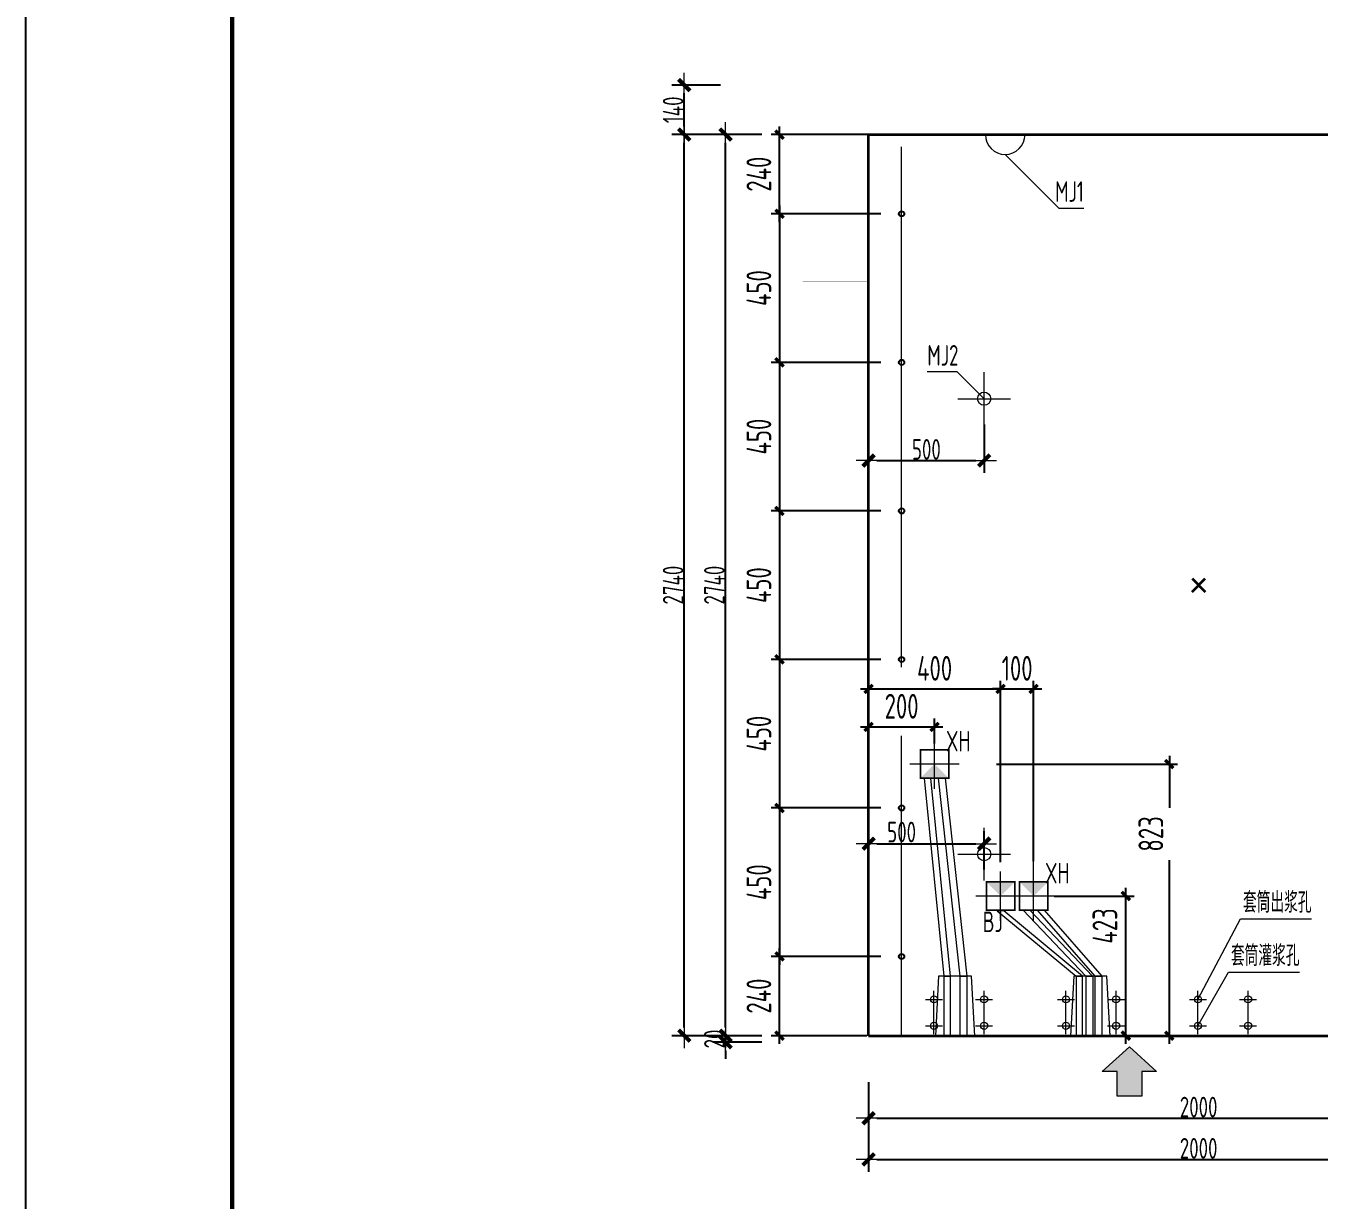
# Model space of a CAD drawing. Extents: x -85320 to 1679916, y -1321939 to 627.
# Drawn here: x 1142340 to 1158014, y -1170247 to -1156017 of the extents above; entities that cross this region are included whole.
import ezdxf
from ezdxf.enums import TextEntityAlignment as Align

# ---------------------------------------------------------------- set-up
doc = ezdxf.new("R2010")
doc.units = 0
doc.header["$LTSCALE"] = 1000
doc.linetypes.add('DOTE', pattern=[2.42, 2, -0.2, 0.02, -0.2])
for name, color, linetype in [('BORDER', 7, 'Continuous'), ('DIAN BOX', 7, 'Continuous'), ('S_WALL', 9, 'Continuous'), ('打印线框', 7, 'Continuous'), ('拉模', 7, 'Continuous')]:
    doc.layers.add(name, color=color, linetype=linetype)
for name, color, linetype, lineweight in [('WCOL', 7, 'Continuous', 0), ('参数表文字', 7, 'Continuous', 18), ('手孔', 6, 'Continuous', 0), ('直线', 7, 'Continuous', 18), ('预制墙埋件', 8, 'Continuous', 18), ('预制墙墙身水平筋', 130, 'Continuous', 18), ('预制墙墙身纵向受力筋', 1, 'Continuous', 18), ('预制墙详图标注', 3, 'Continuous', 18), ('预制墙详图轮廓', 3, 'Continuous', 35)]:
    doc.layers.add(name, color=color, linetype=linetype, lineweight=lineweight)
doc.styles.add('TSSD_Dimension', font='tssdeng.shx', dxfattribs={"width": 0.7, "bigfont": 'hztxt.shx'})
doc.styles.add('TSSD_Rein', font='Tssdeng.shx', dxfattribs={"width": 0.7, "bigfont": 'hztxt.shx'})
doc.styles.add('样式 1', font='yjkeng.shx', dxfattribs={"width": 0.7, "bigfont": 'yjkchn.shx'})
doc.dimstyles.new('标注', dxfattribs={"dimtxt": 300, "dimasz": 100, "dimexe": 100, "dimexo": 250, "dimgap": 100, "dimtad": 1, "dimdec": 0, "dimlfac": 0.25, "dimzin": 0, "dimdsep": 46, "dimtxsty": 'TSSD_Dimension', "dimblk": 'ARCHTICK', "dimcen": 0, "dimdle": 100, "dimclrt": 7, "dimadec": 0, "dimazin": 0, "dimtfac": 1, "dimtdec": 0, "dimtix": 1, "dimtmove": 2, "dimatfit": 3, "dimfxl": 1, "dimtolj": 1, "dimtzin": 0, "dimarcsym": 0})
doc.dimstyles.new('盈建科结构', dxfattribs={"dimscale": 100, "dimtxt": 2.5, "dimasz": 1, "dimexe": 1.5, "dimexo": 0.625, "dimgap": 0.1, "dimtad": 1, "dimdec": 0, "dimrnd": 1, "dimzin": 0, "dimdsep": 46, "dimtxsty": '样式 1', "dimblk": '_yjkbk', "dimblk1": 'ARCHTICK', "dimblk2": 'ARCHTICK', "dimcen": 0.09, "dimadec": 0, "dimazin": 0, "dimtfac": 1, "dimtdec": 4, "dimtix": 1, "dimtmove": 2, "dimatfit": 3, "dimfxl": 1, "dimtolj": 1, "dimtzin": 0, "dimarcsym": 0})

# ---------------------------------------------------------------- blocks, each defined once
blk = doc.blocks.new('_yjkbk')
blk.add_line((-1, 0), (1.5, 0))
blk.add_lwpolyline([(-0.7, -0.7, 0.5, 0.5, 0), (0.7, 0.7, 0.5, 0.5, 0)], format="xyseb")
blk = doc.blocks.new('*D4512')
at = {"layer": 'Defpoints', "color": 0, "transparency": 16777216}
for p in [(1152554, -1168754), (1160554, -1168754), (1160554, -1169254)]:
    blk.add_point(p, dxfattribs=at)
at = {"layer": '预制墙详图标注', "color": 0, "lineweight": -2, "transparency": 16777216}
for p, q in [((1152554, -1168817), (1152554, -1169404)), ((1160554, -1168817), (1160554, -1169404)), ((1152654, -1169254), (1160454, -1169254))]:
    blk.add_line(p, q, dxfattribs=at)
at = {"layer": '预制墙详图标注', "color": 0, "lineweight": -2, "transparency": 16777216, "xscale": 100, "yscale": 100, "zscale": 100, "rotation": 180}
blk.add_blockref('_yjkbk', (1152554, -1169254), dxfattribs=at)
at = {"layer": '预制墙详图标注', "color": 0, "lineweight": -2, "transparency": 16777216, "xscale": 100, "yscale": 100, "zscale": 100}
blk.add_blockref('_yjkbk', (1160554, -1169254), dxfattribs=at)
at = {"layer": '预制墙详图标注', "color": 0, "transparency": 16777216, "insert": (1156554, -1169244), "char_height": 250, "attachment_point": 8, "style": '样式 1'}
blk.add_mtext('\\A1;2000', dxfattribs=at)
blk = doc.blocks.new('_ArchTick')
at = {"color": 0, "linetype": 'ByBlock', "const_width": 0.4}
blk.add_lwpolyline([(-0.5, -0.5), (0.5, 0.5)], dxfattribs=at)
blk = doc.blocks.new('*D4513')
at = {"layer": 'Defpoints', "color": 0, "transparency": 16777216}
for p in [(1152554, -1169254), (1160554, -1169254), (1160554, -1169754)]:
    blk.add_point(p, dxfattribs=at)
at = {"layer": '预制墙详图标注', "color": 0, "lineweight": -2, "transparency": 16777216}
for p, q in [((1152554, -1169317), (1152554, -1169904)), ((1160554, -1169317), (1160554, -1169904)), ((1152654, -1169754), (1160454, -1169754))]:
    blk.add_line(p, q, dxfattribs=at)
at = {"layer": '预制墙详图标注', "color": 0, "lineweight": -2, "transparency": 16777216, "xscale": 100, "yscale": 100, "zscale": 100, "rotation": 180}
blk.add_blockref('_yjkbk', (1152554, -1169754), dxfattribs=at)
at = {"layer": '预制墙详图标注', "color": 0, "lineweight": -2, "transparency": 16777216, "xscale": 100, "yscale": 100, "zscale": 100}
blk.add_blockref('_yjkbk', (1160554, -1169754), dxfattribs=at)
at = {"layer": '预制墙详图标注', "color": 0, "transparency": 16777216, "insert": (1156554, -1169744), "char_height": 250, "attachment_point": 8, "style": '样式 1'}
blk.add_mtext('\\A1;2000', dxfattribs=at)
blk = doc.blocks.new('*D4514')
at = {"layer": 'Defpoints', "color": 0, "transparency": 16777216}
for p in [(1150820, -1168254), (1151320, -1168254), (1151320, -1168334)]:
    blk.add_point(p, dxfattribs=at)
at = {"layer": '预制墙详图标注', "color": 0, "lineweight": -2, "transparency": 16777216}
for p, q in [((1150820, -1168154), (1150820, -1168054)), ((1151258, -1168254), (1150670, -1168254)), ((1151258, -1168334), (1150670, -1168334)), ((1150820, -1168334), (1150820, -1168254)), ((1150820, -1168434), (1150820, -1168534))]:
    blk.add_line(p, q, dxfattribs=at)
at = {"layer": '预制墙详图标注', "color": 0, "lineweight": -2, "transparency": 16777216, "xscale": 100, "yscale": 100, "zscale": 100}
for p, rotation in [((1150820, -1168254), 270), ((1150820, -1168334), 90)]:
    blk.add_blockref('_yjkbk', p, dxfattribs=dict(at, rotation=rotation))
at = {"layer": '预制墙详图标注', "color": 0, "transparency": 16777216, "insert": (1150810, -1168294), "char_height": 250, "attachment_point": 8, "rotation": 90, "style": '样式 1'}
blk.add_mtext('\\A1;20', dxfattribs=at)
blk = doc.blocks.new('*D4560')
at = {"layer": 'Defpoints', "color": 0, "transparency": 16777216}
for p in [(1154554, -1166562), (1155671, -1166562), (1156834, -1168254)]:
    blk.add_point(p, dxfattribs=at)
at = {"layer": 'WCOL', "color": 0, "lineweight": -2, "transparency": 16777216}
for p, q in [((1155671, -1168354), (1155671, -1166462)), ((1154804, -1166562), (1155771, -1166562)), ((1156584, -1168254), (1155571, -1168254))]:
    blk.add_line(p, q, dxfattribs=at)
at = {"layer": 'WCOL', "color": 0, "lineweight": -2, "transparency": 16777216, "xscale": 100, "yscale": 100, "zscale": 100}
for p, rotation in [((1155671, -1166562), 90), ((1155671, -1168254), 270)]:
    blk.add_blockref('_ArchTick', p, dxfattribs=dict(at, rotation=rotation))
at = {"layer": 'WCOL', "color": 7, "transparency": 16777216, "insert": (1155418, -1166924), "char_height": 300, "attachment_point": 5, "rotation": 90, "style": 'TSSD_Dimension'}
blk.add_mtext('\\A1;423', dxfattribs=at)
blk = doc.blocks.new('*D4561')
at = {"layer": 'Defpoints', "color": 0, "transparency": 16777216}
for p in [(1154154, -1164052), (1152554, -1164971), (1154154, -1166402)]:
    blk.add_point(p, dxfattribs=at)
at = {"layer": 'WCOL', "color": 0, "lineweight": -2, "transparency": 16777216}
for p, q in [((1152554, -1164721), (1152554, -1163952)), ((1154154, -1166152), (1154154, -1163952)), ((1152454, -1164052), (1154254, -1164052))]:
    blk.add_line(p, q, dxfattribs=at)
at = {"layer": 'WCOL', "color": 0, "lineweight": -2, "transparency": 16777216, "xscale": 100, "yscale": 100, "zscale": 100, "rotation": 180}
blk.add_blockref('_ArchTick', (1152554, -1164052), dxfattribs=at)
at = {"layer": 'WCOL', "color": 0, "lineweight": -2, "transparency": 16777216, "xscale": 100, "yscale": 100, "zscale": 100}
blk.add_blockref('_ArchTick', (1154154, -1164052), dxfattribs=at)
at = {"layer": 'WCOL', "color": 7, "transparency": 16777216, "insert": (1153354, -1163802), "char_height": 300, "attachment_point": 5, "style": 'TSSD_Dimension'}
blk.add_mtext('\\A1;400', dxfattribs=at)
blk = doc.blocks.new('*D4562')
at = {"layer": 'Defpoints', "color": 0, "transparency": 16777216}
for p in [(1153354, -1164512), (1152554, -1165083), (1153354, -1164962)]:
    blk.add_point(p, dxfattribs=at)
at = {"layer": 'WCOL', "color": 0, "lineweight": -2, "transparency": 16777216}
for p, q in [((1152554, -1164833), (1152554, -1164412)), ((1153354, -1164712), (1153354, -1164412)), ((1152454, -1164512), (1153454, -1164512))]:
    blk.add_line(p, q, dxfattribs=at)
at = {"layer": 'WCOL', "color": 0, "lineweight": -2, "transparency": 16777216, "xscale": 100, "yscale": 100, "zscale": 100, "rotation": 180}
blk.add_blockref('_ArchTick', (1152554, -1164512), dxfattribs=at)
at = {"layer": 'WCOL', "color": 0, "lineweight": -2, "transparency": 16777216, "xscale": 100, "yscale": 100, "zscale": 100}
blk.add_blockref('_ArchTick', (1153354, -1164512), dxfattribs=at)
at = {"layer": 'WCOL', "color": 7, "transparency": 16777216, "insert": (1152954, -1164262), "char_height": 300, "attachment_point": 5, "style": 'TSSD_Dimension'}
blk.add_mtext('\\A1;200', dxfattribs=at)
blk = doc.blocks.new('*D4563')
at = {"layer": 'Defpoints', "color": 0, "transparency": 16777216}
for p in [(1153856, -1164962), (1156199, -1164962), (1153856, -1168254)]:
    blk.add_point(p, dxfattribs=at)
at = {"layer": 'WCOL', "color": 0, "lineweight": -2, "transparency": 16777216}
for p, q in [((1156199, -1164862), (1156199, -1165491)), ((1154106, -1164962), (1156299, -1164962)), ((1156199, -1168354), (1156199, -1166127)), ((1154106, -1168254), (1156299, -1168254))]:
    blk.add_line(p, q, dxfattribs=at)
at = {"layer": 'WCOL', "color": 0, "lineweight": -2, "transparency": 16777216, "xscale": 100, "yscale": 100, "zscale": 100}
for p, rotation in [((1156199, -1164962), 90), ((1156199, -1168254), 270)]:
    blk.add_blockref('_ArchTick', p, dxfattribs=dict(at, rotation=rotation))
at = {"layer": 'WCOL', "color": 7, "transparency": 16777216, "insert": (1155975, -1165809), "char_height": 300, "attachment_point": 5, "rotation": 90, "style": 'TSSD_Dimension'}
blk.add_mtext('\\A1;823', dxfattribs=at)
blk = doc.blocks.new('线盒反')
at = {"layer": 'DIAN BOX'}
h = blk.add_hatch(color=256, dxfattribs=at)
h.dxf.hatch_style = 1
h.paths.add_polyline_path([(1384986, -744413), (1384814, -744241), (1385158, -744241)])
at = {"color": 6, "const_width": 20}
blk.add_lwpolyline([(1384814, -744241), (1384814, -744241), (1385158, -744241), (1385158, -744585), (1384814, -744585), (1384814, -744241)], dxfattribs=at)
at = {"layer": 'WCOL', "color": 4, "linetype": 'DOTE'}
for p, q in [((1384986, -744712), (1384986, -744113)), ((1385286, -744413), (1384687, -744413))]:
    blk.add_line(p, q, dxfattribs=at)
at = {"layer": 'WCOL', "color": 5}
blk.add_lwpolyline([(1385158, -744585), (1384814, -744585), (1384814, -744241), (1385158, -744241)], close=True, dxfattribs=at)
blk = doc.blocks.new('*D4570')
at = {"layer": 'Defpoints', "color": 0, "transparency": 16777216}
for p in [(1152554, -1160784), (1153954, -1160784), (1153954, -1161284)]:
    blk.add_point(p, dxfattribs=at)
at = {"layer": '预制墙详图标注', "color": 0, "lineweight": -2, "transparency": 16777216}
for p, q in [((1152554, -1160847), (1152554, -1161434)), ((1153954, -1160847), (1153954, -1161434)), ((1152654, -1161284), (1153854, -1161284))]:
    blk.add_line(p, q, dxfattribs=at)
at = {"layer": '预制墙详图标注', "color": 0, "lineweight": -2, "transparency": 16777216, "xscale": 100, "yscale": 100, "zscale": 100, "rotation": 180}
blk.add_blockref('_yjkbk', (1152554, -1161284), dxfattribs=at)
at = {"layer": '预制墙详图标注', "color": 0, "lineweight": -2, "transparency": 16777216, "xscale": 100, "yscale": 100, "zscale": 100}
blk.add_blockref('_yjkbk', (1153954, -1161284), dxfattribs=at)
at = {"layer": '预制墙详图标注', "color": 0, "transparency": 16777216, "insert": (1153254, -1161274), "char_height": 250, "attachment_point": 8, "style": '样式 1'}
blk.add_mtext('\\A1;500', dxfattribs=at)
blk = doc.blocks.new('*D4571')
at = {"layer": 'Defpoints', "color": 0, "transparency": 16777216}
for p in [(1153954, -1165927), (1152554, -1166304), (1153954, -1166304)]:
    blk.add_point(p, dxfattribs=at)
at = {"layer": '预制墙详图标注', "color": 0, "lineweight": -2, "transparency": 16777216}
for p, q in [((1152554, -1166242), (1152554, -1165777)), ((1153954, -1166242), (1153954, -1165777)), ((1152654, -1165927), (1153854, -1165927))]:
    blk.add_line(p, q, dxfattribs=at)
at = {"layer": '预制墙详图标注', "color": 0, "lineweight": -2, "transparency": 16777216, "xscale": 100, "yscale": 100, "zscale": 100, "rotation": 180}
blk.add_blockref('_yjkbk', (1152554, -1165927), dxfattribs=at)
at = {"layer": '预制墙详图标注', "color": 0, "lineweight": -2, "transparency": 16777216, "xscale": 100, "yscale": 100, "zscale": 100}
blk.add_blockref('_yjkbk', (1153954, -1165927), dxfattribs=at)
at = {"layer": '预制墙详图标注', "color": 0, "transparency": 16777216, "insert": (1152954, -1165911), "char_height": 250, "attachment_point": 8, "style": '样式 1'}
blk.add_mtext('\\A1;500', dxfattribs=at)
blk = doc.blocks.new('*D4582')
at = {"layer": 'Defpoints', "color": 0, "transparency": 16777216}
for p in [(1150820, -1157334), (1151320, -1157334), (1151320, -1168254)]:
    blk.add_point(p, dxfattribs=at)
at = {"layer": '预制墙详图标注', "color": 0, "lineweight": -2, "transparency": 16777216}
for p, q in [((1151258, -1157334), (1150670, -1157334)), ((1150820, -1168154), (1150820, -1157434)), ((1151258, -1168254), (1150670, -1168254))]:
    blk.add_line(p, q, dxfattribs=at)
at = {"layer": '预制墙详图标注', "color": 0, "lineweight": -2, "transparency": 16777216, "xscale": 100, "yscale": 100, "zscale": 100}
for p, rotation in [((1150820, -1157334), 90), ((1150820, -1168254), 270)]:
    blk.add_blockref('_yjkbk', p, dxfattribs=dict(at, rotation=rotation))
at = {"layer": '预制墙详图标注', "color": 0, "transparency": 16777216, "insert": (1150810, -1162794), "char_height": 250, "attachment_point": 8, "rotation": 90, "style": '样式 1'}
blk.add_mtext('\\A1;2740', dxfattribs=at)
blk = doc.blocks.new('*D4583')
at = {"layer": 'Defpoints', "color": 0, "transparency": 16777216}
for p in [(1150320, -1157334), (1150820, -1157334), (1150820, -1168254)]:
    blk.add_point(p, dxfattribs=at)
at = {"layer": '预制墙详图标注', "color": 0, "lineweight": -2, "transparency": 16777216}
for p, q in [((1150758, -1157334), (1150170, -1157334)), ((1150320, -1168154), (1150320, -1157434)), ((1150758, -1168254), (1150170, -1168254))]:
    blk.add_line(p, q, dxfattribs=at)
at = {"layer": '预制墙详图标注', "color": 0, "lineweight": -2, "transparency": 16777216, "xscale": 100, "yscale": 100, "zscale": 100}
for p, rotation in [((1150320, -1157334), 90), ((1150320, -1168254), 270)]:
    blk.add_blockref('_yjkbk', p, dxfattribs=dict(at, rotation=rotation))
at = {"layer": '预制墙详图标注', "color": 0, "transparency": 16777216, "insert": (1150310, -1162794), "char_height": 250, "attachment_point": 8, "rotation": 90, "style": '样式 1'}
blk.add_mtext('\\A1;2740', dxfattribs=at)
blk = doc.blocks.new('*D4584')
at = {"layer": 'Defpoints', "color": 0, "transparency": 16777216}
for p in [(1150320, -1156734), (1150820, -1156734), (1150820, -1157334)]:
    blk.add_point(p, dxfattribs=at)
at = {"layer": '预制墙详图标注', "color": 0, "lineweight": -2, "transparency": 16777216}
for p, q in [((1150758, -1156734), (1150170, -1156734)), ((1150320, -1157234), (1150320, -1156834)), ((1150758, -1157334), (1150170, -1157334))]:
    blk.add_line(p, q, dxfattribs=at)
at = {"layer": '预制墙详图标注', "color": 0, "lineweight": -2, "transparency": 16777216, "xscale": 100, "yscale": 100, "zscale": 100}
for p, rotation in [((1150320, -1156734), 90), ((1150320, -1157334), 270)]:
    blk.add_blockref('_yjkbk', p, dxfattribs=dict(at, rotation=rotation))
at = {"layer": '预制墙详图标注', "color": 0, "transparency": 16777216, "insert": (1150310, -1157034), "char_height": 250, "attachment_point": 8, "rotation": 90, "style": '样式 1'}
blk.add_mtext('\\A1;140', dxfattribs=at)
blk = doc.blocks.new('图框1')
at = {"layer": 'BORDER', "const_width": 50}
blk.add_lwpolyline([(1377779, -823089), (1377779, -783089), (1433679, -783089), (1433679, -823089)], close=True, dxfattribs=at)
blk = doc.blocks.new('*D4603')
at = {"layer": 'Defpoints', "color": 0, "transparency": 16777216}
for p in [(1151474, -1167294), (1152781, -1167294), (1152781, -1168254)]:
    blk.add_point(p, dxfattribs=at)
at = {"layer": '拉模', "color": 0, "lineweight": -2, "transparency": 16777216}
for p, q in [((1151474, -1168354), (1151474, -1167194)), ((1152531, -1167294), (1151374, -1167294)), ((1152531, -1168254), (1151374, -1168254))]:
    blk.add_line(p, q, dxfattribs=at)
at = {"layer": '拉模', "color": 0, "lineweight": -2, "transparency": 16777216, "xscale": 100, "yscale": 100, "zscale": 100}
for p, rotation in [((1151474, -1167294), 90), ((1151474, -1168254), 270)]:
    blk.add_blockref('_ArchTick', p, dxfattribs=dict(at, rotation=rotation))
at = {"layer": '拉模', "color": 7, "transparency": 16777216, "insert": (1151224, -1167774), "char_height": 300, "attachment_point": 5, "rotation": 90, "style": 'TSSD_Dimension'}
blk.add_mtext('\\A1;240', dxfattribs=at)
blk = doc.blocks.new('*D4604')
at = {"layer": 'Defpoints', "color": 0, "transparency": 16777216}
for p in [(1152954, -1165494), (1151474, -1167294), (1152954, -1167294)]:
    blk.add_point(p, dxfattribs=at)
at = {"layer": '拉模', "color": 0, "lineweight": -2, "transparency": 16777216}
for p, q in [((1151474, -1165394), (1151474, -1167394)), ((1152704, -1165494), (1151374, -1165494)), ((1152704, -1167294), (1151374, -1167294))]:
    blk.add_line(p, q, dxfattribs=at)
at = {"layer": '拉模', "color": 0, "lineweight": -2, "transparency": 16777216, "xscale": 100, "yscale": 100, "zscale": 100}
for p, rotation in [((1151474, -1165494), 90), ((1151474, -1167294), 270)]:
    blk.add_blockref('_ArchTick', p, dxfattribs=dict(at, rotation=rotation))
at = {"layer": '拉模', "color": 7, "transparency": 16777216, "insert": (1151224, -1166394), "char_height": 300, "attachment_point": 5, "rotation": 90, "style": 'TSSD_Dimension'}
blk.add_mtext('\\A1;450', dxfattribs=at)
blk = doc.blocks.new('*D4605')
at = {"layer": 'Defpoints', "color": 0, "transparency": 16777216}
for p in [(1152954, -1163694), (1151474, -1165494), (1152954, -1165494)]:
    blk.add_point(p, dxfattribs=at)
at = {"layer": '拉模', "color": 0, "lineweight": -2, "transparency": 16777216}
for p, q in [((1151474, -1163594), (1151474, -1165594)), ((1152704, -1163694), (1151374, -1163694)), ((1152704, -1165494), (1151374, -1165494))]:
    blk.add_line(p, q, dxfattribs=at)
at = {"layer": '拉模', "color": 0, "lineweight": -2, "transparency": 16777216, "xscale": 100, "yscale": 100, "zscale": 100}
for p, rotation in [((1151474, -1163694), 90), ((1151474, -1165494), 270)]:
    blk.add_blockref('_ArchTick', p, dxfattribs=dict(at, rotation=rotation))
at = {"layer": '拉模', "color": 7, "transparency": 16777216, "insert": (1151224, -1164594), "char_height": 300, "attachment_point": 5, "rotation": 90, "style": 'TSSD_Dimension'}
blk.add_mtext('\\A1;450', dxfattribs=at)
blk = doc.blocks.new('*D4606')
at = {"layer": 'Defpoints', "color": 0, "transparency": 16777216}
for p in [(1152954, -1161894), (1151474, -1163694), (1152954, -1163694)]:
    blk.add_point(p, dxfattribs=at)
at = {"layer": '拉模', "color": 0, "lineweight": -2, "transparency": 16777216}
for p, q in [((1151474, -1161794), (1151474, -1163794)), ((1152704, -1161894), (1151374, -1161894)), ((1152704, -1163694), (1151374, -1163694))]:
    blk.add_line(p, q, dxfattribs=at)
at = {"layer": '拉模', "color": 0, "lineweight": -2, "transparency": 16777216, "xscale": 100, "yscale": 100, "zscale": 100}
for p, rotation in [((1151474, -1161894), 90), ((1151474, -1163694), 270)]:
    blk.add_blockref('_ArchTick', p, dxfattribs=dict(at, rotation=rotation))
at = {"layer": '拉模', "color": 7, "transparency": 16777216, "insert": (1151224, -1162794), "char_height": 300, "attachment_point": 5, "rotation": 90, "style": 'TSSD_Dimension'}
blk.add_mtext('\\A1;450', dxfattribs=at)
blk = doc.blocks.new('*D4607')
at = {"layer": 'Defpoints', "color": 0, "transparency": 16777216}
for p in [(1152954, -1160094), (1151474, -1161894), (1152954, -1161894)]:
    blk.add_point(p, dxfattribs=at)
at = {"layer": '拉模', "color": 0, "lineweight": -2, "transparency": 16777216}
for p, q in [((1151474, -1159994), (1151474, -1161994)), ((1152704, -1160094), (1151374, -1160094)), ((1152704, -1161894), (1151374, -1161894))]:
    blk.add_line(p, q, dxfattribs=at)
at = {"layer": '拉模', "color": 0, "lineweight": -2, "transparency": 16777216, "xscale": 100, "yscale": 100, "zscale": 100}
for p, rotation in [((1151474, -1160094), 90), ((1151474, -1161894), 270)]:
    blk.add_blockref('_ArchTick', p, dxfattribs=dict(at, rotation=rotation))
at = {"layer": '拉模', "color": 7, "transparency": 16777216, "insert": (1151224, -1160994), "char_height": 300, "attachment_point": 5, "rotation": 90, "style": 'TSSD_Dimension'}
blk.add_mtext('\\A1;450', dxfattribs=at)
blk = doc.blocks.new('*D4608')
at = {"layer": 'Defpoints', "color": 0, "transparency": 16777216}
for p in [(1152954, -1158294), (1151474, -1160094), (1152954, -1160094)]:
    blk.add_point(p, dxfattribs=at)
at = {"layer": '拉模', "color": 0, "lineweight": -2, "transparency": 16777216}
for p, q in [((1151474, -1158194), (1151474, -1160194)), ((1152704, -1158294), (1151374, -1158294)), ((1152704, -1160094), (1151374, -1160094))]:
    blk.add_line(p, q, dxfattribs=at)
at = {"layer": '拉模', "color": 0, "lineweight": -2, "transparency": 16777216, "xscale": 100, "yscale": 100, "zscale": 100}
for p, rotation in [((1151474, -1158294), 90), ((1151474, -1160094), 270)]:
    blk.add_blockref('_ArchTick', p, dxfattribs=dict(at, rotation=rotation))
at = {"layer": '拉模', "color": 7, "transparency": 16777216, "insert": (1151224, -1159194), "char_height": 300, "attachment_point": 5, "rotation": 90, "style": 'TSSD_Dimension'}
blk.add_mtext('\\A1;450', dxfattribs=at)
blk = doc.blocks.new('*D4609')
at = {"layer": 'Defpoints', "color": 0, "transparency": 16777216}
for p in [(1151474, -1157334), (1152954, -1157334), (1152954, -1158294)]:
    blk.add_point(p, dxfattribs=at)
at = {"layer": '拉模', "color": 0, "lineweight": -2, "transparency": 16777216}
for p, q in [((1151474, -1158394), (1151474, -1157234)), ((1152704, -1157334), (1151374, -1157334)), ((1152704, -1158294), (1151374, -1158294))]:
    blk.add_line(p, q, dxfattribs=at)
at = {"layer": '拉模', "color": 0, "lineweight": -2, "transparency": 16777216, "xscale": 100, "yscale": 100, "zscale": 100}
for p, rotation in [((1151474, -1157334), 90), ((1151474, -1158294), 270)]:
    blk.add_blockref('_ArchTick', p, dxfattribs=dict(at, rotation=rotation))
at = {"layer": '拉模', "color": 7, "transparency": 16777216, "insert": (1151224, -1157814), "char_height": 300, "attachment_point": 5, "rotation": 90, "style": 'TSSD_Dimension'}
blk.add_mtext('\\A1;240', dxfattribs=at)
blk = doc.blocks.new('手孔')
at = {"layer": '手孔', "color": 6}
blk.add_lwpolyline([(1383436, -746221), (1383916, -746221), (1383876, -745501), (1383476, -745501)], close=True, dxfattribs=at)
at = {"layer": '手孔', "color": 4}
for points in [[(1383538, -746221), (1383618, -746221), (1383618, -745501), (1383538, -745501)], [(1383817, -746221), (1383737, -746221), (1383737, -745501), (1383817, -745501)]]:
    blk.add_lwpolyline(points, close=True, dxfattribs=at)
blk = doc.blocks.new('*D4610')
at = {"layer": 'Defpoints', "color": 0, "transparency": 16777216}
for p in [(1154554, -1164052), (1154154, -1166402), (1154554, -1166390)]:
    blk.add_point(p, dxfattribs=at)
at = {"layer": '预制墙墙身水平筋', "color": 0, "lineweight": -2, "transparency": 16777216}
for p, q in [((1154154, -1166152), (1154154, -1163952)), ((1154554, -1166140), (1154554, -1163952)), ((1154154, -1164052), (1154054, -1164052)), ((1154154, -1164052), (1154554, -1164052)), ((1154554, -1164052), (1154654, -1164052))]:
    blk.add_line(p, q, dxfattribs=at)
at = {"layer": '预制墙墙身水平筋', "color": 0, "lineweight": -2, "transparency": 16777216, "xscale": 100, "yscale": 100, "zscale": 100}
blk.add_blockref('_ArchTick', (1154154, -1164052), dxfattribs=at)
at = {"layer": '预制墙墙身水平筋', "color": 0, "lineweight": -2, "transparency": 16777216, "xscale": 100, "yscale": 100, "zscale": 100, "rotation": 180}
blk.add_blockref('_ArchTick', (1154554, -1164052), dxfattribs=at)
at = {"layer": '预制墙墙身水平筋', "color": 7, "transparency": 16777216, "insert": (1154354, -1163802), "char_height": 300, "attachment_point": 5, "style": 'TSSD_Dimension'}
blk.add_mtext('\\A1;100', dxfattribs=at)
blk = doc.blocks.new('线盒')
at = {"layer": 'DIAN BOX'}
h = blk.add_hatch(color=256, dxfattribs=at)
h.dxf.hatch_style = 1
h.paths.add_polyline_path([(1465682, -670175), (1465854, -670347), (1465510, -670347)])
at = {"color": 6, "const_width": 20}
blk.add_lwpolyline([(1465510, -670003), (1465854, -670003), (1465854, -670347), (1465510, -670347), (1465510, -670003)], dxfattribs=at)
at = {"layer": 'WCOL', "color": 4, "linetype": 'DOTE'}
for p, q in [((1465682, -670475), (1465682, -669876)), ((1465383, -670175), (1465982, -670175))]:
    blk.add_line(p, q, dxfattribs=at)
at = {"layer": 'WCOL', "color": 5}
blk.add_lwpolyline([(1465510, -670347), (1465854, -670347), (1465854, -670003), (1465510, -670003)], close=True, dxfattribs=at)

msp = doc.modelspace()

# ---------------------------------------------------------------- hatches: boundary and pattern name
at = {"layer": 'WCOL'}
h = msp.add_hatch(color=4, dxfattribs=at)
h.dxf.hatch_style = 1
h.paths.add_polyline_path([(1156045.057, -1168687.078), (1155865.057, -1168687.078), (1155865.057, -1168987.078), (1155565.057, -1168987.078), (1155565.057, -1168687.078), (1155385.057, -1168687.078), (1155715.057, -1168387.078)])

# ---------------------------------------------------------------- linework, layer by layer
at = {"layer": 'S_WALL'}
for centre in [(1152953.678, -1158294.354), (1152953.678, -1160094.354), (1152953.678, -1161894.354), (1152953.678, -1163694.354), (1152953.678, -1165494.354), (1152953.678, -1167294.354)]:
    msp.add_circle(centre, 32, dxfattribs=at)
at = {"layer": 'WCOL', "color": 4, "linetype": 'DOTE'}
msp.add_line((1154553.678, -1166701.706), (1154553.678, -1166103.002), dxfattribs=at)
at = {"layer": 'WCOL', "color": 7}
for points in [[(1153464.949, -1167534.354), (1153544.949, -1167534.354), (1153306.437, -1165134.354), (1153226.437, -1165134.354)], [(1153743.432, -1167534.354), (1153663.432, -1167534.354), (1153400.919, -1165134.354), (1153480.919, -1165134.354)], [(1155068.044, -1167534.354), (1155148.044, -1167534.354), (1154193.678, -1166742.469), (1154113.678, -1166742.469)], [(1155185.678, -1167534.354), (1155265.678, -1167534.354), (1154506.437, -1166734.354), (1154426.437, -1166734.354)], [(1155381.495, -1167534.354), (1155301.495, -1167534.354), (1154600.919, -1166734.354), (1154680.919, -1166734.354)]]:
    msp.add_lwpolyline(points, close=True, dxfattribs=at)
at = {"layer": 'WCOL'}
msp.add_lwpolyline([(1156045.057, -1168687.078), (1155865.057, -1168687.078), (1155865.057, -1168987.078), (1155565.057, -1168987.078), (1155565.057, -1168687.078), (1155385.057, -1168687.078), (1155715.057, -1168387.078), (1156045.057, -1168687.078)], dxfattribs=at)
at = {"layer": '手孔', "color": 6}
msp.add_lwpolyline([(1155001.025, -1168254.354), (1155481.025, -1168254.354), (1155441.025, -1167534.354), (1155041.025, -1167534.354)], close=True, dxfattribs=at)
at = {"layer": '手孔', "color": 4}
for points in [[(1155068.044, -1168254.354), (1155148.044, -1168254.354), (1155148.044, -1167534.354), (1155068.044, -1167534.354)], [(1155270.535, -1168254.354), (1155190.535, -1168254.354), (1155190.535, -1167534.354), (1155270.535, -1167534.354)], [(1155381.495, -1168254.354), (1155301.495, -1168254.354), (1155301.495, -1167534.354), (1155381.495, -1167534.354)]]:
    msp.add_lwpolyline(points, close=True, dxfattribs=at)
at = {"layer": '打印线框', "color": 1}
msp.add_lwpolyline([(1142339.778, -1186871.679), (1142339.778, -1144871.679), (1201739.778, -1144871.679), (1201739.778, -1186871.679)], close=True, dxfattribs=at)
at = {"layer": '拉模', "color": 3, "lineweight": 0}
for p, q in [((1152953.678, -1163786.193), (1152953.678, -1157480.454)), ((1152953.678, -1168254.354), (1152953.678, -1164619.633))]:
    msp.add_line(p, q, dxfattribs=at)
at = {"layer": '直线', "lineweight": 18}
for points in [[(1154209.678, -1157574.354), (1154859.678, -1158224.354), (1155162.563, -1158224.354)], [(1153953.678, -1160534.354), (1153628.678, -1160209.354), (1153265.216, -1160209.354)], [(1156545.678, -1167814.354), (1157062.958, -1166839.354), (1157922.801, -1166839.354)], [(1156545.678, -1168134.354), (1156916.888, -1167484.354), (1157776.731, -1167484.354)]]:
    msp.add_lwpolyline(points, dxfattribs=at)
at = {"layer": '预制墙埋件', "lineweight": 18}
for p, q in [((1153953.678, -1160854.354), (1153953.678, -1160214.354)), ((1153633.678, -1160534.354), (1154273.678, -1160534.354)), ((1153953.678, -1166374.354), (1153953.678, -1165734.354)), ((1153633.678, -1166054.354), (1154273.678, -1166054.354))]:
    msp.add_line(p, q, dxfattribs=at)
for centre in [(1153953.678, -1160534.354), (1153953.678, -1166054.354)]:
    msp.add_circle(centre, 80, dxfattribs=at)
msp.add_arc((1154209.678, -1157334.354), 240, 180, 0, dxfattribs=at)
at = {"layer": '预制墙墙身水平筋', "lineweight": 18, "const_width": 0.18}
for points in [[(1151890.213, -1157494.354), (1151753.678, -1157494.354), (1151753.678, -1157454.354), (1152553.678, -1157454.354), (1152553.678, -1157494.354), (1151753.678, -1157494.354), (1151753.678, -1157454.354), (1151890.213, -1157454.354)], [(1151890.213, -1157494.354), (1151753.678, -1157494.354), (1151753.678, -1157454.354), (1152553.678, -1157454.354), (1152553.678, -1157494.354), (1151753.678, -1157494.354), (1151753.678, -1157454.354), (1151890.213, -1157454.354)], [(1151890.213, -1158314.354), (1151753.678, -1158314.354), (1151753.678, -1158274.354), (1152553.678, -1158274.354), (1152553.678, -1158314.354), (1151753.678, -1158314.354), (1151753.678, -1158274.354), (1151890.213, -1158274.354)], [(1151890.213, -1158314.354), (1151753.678, -1158314.354), (1151753.678, -1158274.354), (1152553.678, -1158274.354), (1152553.678, -1158314.354), (1151753.678, -1158314.354), (1151753.678, -1158274.354), (1151890.213, -1158274.354)], [(1151890.213, -1159114.354), (1151753.678, -1159114.354), (1151753.678, -1159074.354), (1152553.678, -1159074.354), (1152553.678, -1159114.354), (1151753.678, -1159114.354), (1151753.678, -1159074.354), (1151890.213, -1159074.354)], [(1151890.213, -1159114.354), (1151753.678, -1159114.354), (1151753.678, -1159074.354), (1152553.678, -1159074.354), (1152553.678, -1159114.354), (1151753.678, -1159114.354), (1151753.678, -1159074.354), (1151890.213, -1159074.354)], [(1151890.213, -1159914.354), (1151753.678, -1159914.354), (1151753.678, -1159874.354), (1152553.678, -1159874.354), (1152553.678, -1159914.354), (1151753.678, -1159914.354), (1151753.678, -1159874.354), (1151890.213, -1159874.354)], [(1151890.213, -1159914.354), (1151753.678, -1159914.354), (1151753.678, -1159874.354), (1152553.678, -1159874.354), (1152553.678, -1159914.354), (1151753.678, -1159914.354), (1151753.678, -1159874.354), (1151890.213, -1159874.354)], [(1151890.213, -1160714.354), (1151753.678, -1160714.354), (1151753.678, -1160674.354), (1152553.678, -1160674.354), (1152553.678, -1160714.354), (1151753.678, -1160714.354), (1151753.678, -1160674.354), (1151890.213, -1160674.354)], [(1151890.213, -1160714.354), (1151753.678, -1160714.354), (1151753.678, -1160674.354), (1152553.678, -1160674.354), (1152553.678, -1160714.354), (1151753.678, -1160714.354), (1151753.678, -1160674.354), (1151890.213, -1160674.354)], [(1151890.213, -1161514.354), (1151753.678, -1161514.354), (1151753.678, -1161474.354), (1152553.678, -1161474.354), (1152553.678, -1161514.354), (1151753.678, -1161514.354), (1151753.678, -1161474.354), (1151890.213, -1161474.354)], [(1151890.213, -1161514.354), (1151753.678, -1161514.354), (1151753.678, -1161474.354), (1152553.678, -1161474.354), (1152553.678, -1161514.354), (1151753.678, -1161514.354), (1151753.678, -1161474.354), (1151890.213, -1161474.354)], [(1151890.213, -1162314.354), (1151753.678, -1162314.354), (1151753.678, -1162274.354), (1152553.678, -1162274.354), (1152553.678, -1162314.354), (1151753.678, -1162314.354), (1151753.678, -1162274.354), (1151890.213, -1162274.354)], [(1151890.213, -1162314.354), (1151753.678, -1162314.354), (1151753.678, -1162274.354), (1152553.678, -1162274.354), (1152553.678, -1162314.354), (1151753.678, -1162314.354), (1151753.678, -1162274.354), (1151890.213, -1162274.354)], [(1151890.213, -1163114.354), (1151753.678, -1163114.354), (1151753.678, -1163074.354), (1152553.678, -1163074.354), (1152553.678, -1163114.354), (1151753.678, -1163114.354), (1151753.678, -1163074.354), (1151890.213, -1163074.354)], [(1151890.213, -1163114.354), (1151753.678, -1163114.354), (1151753.678, -1163074.354), (1152553.678, -1163074.354), (1152553.678, -1163114.354), (1151753.678, -1163114.354), (1151753.678, -1163074.354), (1151890.213, -1163074.354)], [(1151890.213, -1163914.354), (1151753.678, -1163914.354), (1151753.678, -1163874.354), (1152553.678, -1163874.354), (1152553.678, -1163914.354), (1151753.678, -1163914.354), (1151753.678, -1163874.354), (1151890.213, -1163874.354)], [(1151890.213, -1163914.354), (1151753.678, -1163914.354), (1151753.678, -1163874.354), (1152553.678, -1163874.354), (1152553.678, -1163914.354), (1151753.678, -1163914.354), (1151753.678, -1163874.354), (1151890.213, -1163874.354)], [(1151890.213, -1164714.354), (1151753.678, -1164714.354), (1151753.678, -1164674.354), (1152553.678, -1164674.354), (1152553.678, -1164714.354), (1151753.678, -1164714.354), (1151753.678, -1164674.354), (1151890.213, -1164674.354)], [(1151890.213, -1164714.354), (1151753.678, -1164714.354), (1151753.678, -1164674.354), (1152553.678, -1164674.354), (1152553.678, -1164714.354), (1151753.678, -1164714.354), (1151753.678, -1164674.354), (1151890.213, -1164674.354)], [(1151890.213, -1165514.354), (1151753.678, -1165514.354), (1151753.678, -1165474.354), (1152553.678, -1165474.354), (1152553.678, -1165514.354), (1151753.678, -1165514.354), (1151753.678, -1165474.354), (1151890.213, -1165474.354)], [(1151890.213, -1165514.354), (1151753.678, -1165514.354), (1151753.678, -1165474.354), (1152553.678, -1165474.354), (1152553.678, -1165514.354), (1151753.678, -1165514.354), (1151753.678, -1165474.354), (1151890.213, -1165474.354)], [(1151890.213, -1166314.354), (1151753.678, -1166314.354), (1151753.678, -1166274.354), (1152553.678, -1166274.354), (1152553.678, -1166314.354), (1151753.678, -1166314.354), (1151753.678, -1166274.354), (1151890.213, -1166274.354)], [(1151890.213, -1166314.354), (1151753.678, -1166314.354), (1151753.678, -1166274.354), (1152553.678, -1166274.354), (1152553.678, -1166314.354), (1151753.678, -1166314.354), (1151753.678, -1166274.354), (1151890.213, -1166274.354)], [(1151890.213, -1166714.354), (1151753.678, -1166714.354), (1151753.678, -1166674.354), (1152553.678, -1166674.354), (1152553.678, -1166714.354), (1151753.678, -1166714.354), (1151753.678, -1166674.354), (1151890.213, -1166674.354)], [(1151890.213, -1166714.354), (1151753.678, -1166714.354), (1151753.678, -1166674.354), (1152553.678, -1166674.354), (1152553.678, -1166714.354), (1151753.678, -1166714.354), (1151753.678, -1166674.354), (1151890.213, -1166674.354)], [(1151890.213, -1167114.354), (1151753.678, -1167114.354), (1151753.678, -1167074.354), (1152553.678, -1167074.354), (1152553.678, -1167114.354), (1151753.678, -1167114.354), (1151753.678, -1167074.354), (1151890.213, -1167074.354)], [(1151890.213, -1167114.354), (1151753.678, -1167114.354), (1151753.678, -1167074.354), (1152553.678, -1167074.354), (1152553.678, -1167114.354), (1151753.678, -1167114.354), (1151753.678, -1167074.354), (1151890.213, -1167074.354)], [(1151890.213, -1167514.354), (1151753.678, -1167514.354), (1151753.678, -1167474.354), (1152553.678, -1167474.354), (1152553.678, -1167514.354), (1151753.678, -1167514.354), (1151753.678, -1167474.354), (1151890.213, -1167474.354)], [(1151890.213, -1167514.354), (1151753.678, -1167514.354), (1151753.678, -1167474.354), (1152553.678, -1167474.354), (1152553.678, -1167514.354), (1151753.678, -1167514.354), (1151753.678, -1167474.354), (1151890.213, -1167474.354)], [(1151890.213, -1167954.354), (1151753.678, -1167954.354), (1151753.678, -1167914.354), (1152553.678, -1167914.354), (1152553.678, -1167954.354), (1151753.678, -1167954.354), (1151753.678, -1167914.354), (1151890.213, -1167914.354)], [(1151890.213, -1167954.354), (1151753.678, -1167954.354), (1151753.678, -1167914.354), (1152553.678, -1167914.354), (1152553.678, -1167954.354), (1151753.678, -1167954.354), (1151753.678, -1167914.354), (1151890.213, -1167914.354)]]:
    msp.add_lwpolyline(points, close=True, dxfattribs=at)
at = {"layer": '预制墙墙身纵向受力筋', "lineweight": 18}
for p, q in [((1153345.678, -1168237.021), (1153345.678, -1167711.687)), ((1153953.678, -1168237.021), (1153953.678, -1167711.687)), ((1154945.678, -1168237.021), (1154945.678, -1167711.687)), ((1155553.678, -1168237.021), (1155553.678, -1167711.687)), ((1156545.678, -1168237.021), (1156545.678, -1167711.687)), ((1157153.678, -1168237.021), (1157153.678, -1167711.687)), ((1153243.011, -1167814.354), (1153448.345, -1167814.354)), ((1153851.011, -1167814.354), (1154056.345, -1167814.354)), ((1154843.011, -1167814.354), (1155048.345, -1167814.354)), ((1155451.011, -1167814.354), (1155656.345, -1167814.354)), ((1156443.011, -1167814.354), (1156648.345, -1167814.354)), ((1157051.011, -1167814.354), (1157256.345, -1167814.354)), ((1153243.011, -1168134.354), (1153448.345, -1168134.354)), ((1153851.011, -1168134.354), (1154056.345, -1168134.354)), ((1154843.011, -1168134.354), (1155048.345, -1168134.354)), ((1155451.011, -1168134.354), (1155656.345, -1168134.354)), ((1156443.011, -1168134.354), (1156648.345, -1168134.354)), ((1157051.011, -1168134.354), (1157256.345, -1168134.354))]:
    msp.add_line(p, q, dxfattribs=at)
at = {"layer": '预制墙墙身纵向受力筋', "lineweight": 18, "const_width": 0.18}
for points in [[(1153121.678, -1157334.354), (1153121.678, -1156270.354), (1153185.678, -1156270.354), (1153185.678, -1157334.354)], [(1153921.678, -1157334.354), (1153921.678, -1156270.354), (1153985.678, -1156270.354), (1153985.678, -1157334.354)], [(1154721.678, -1157334.354), (1154721.678, -1156270.354), (1154785.678, -1156270.354), (1154785.678, -1157334.354)], [(1155521.678, -1157334.354), (1155521.678, -1156270.354), (1155585.678, -1156270.354), (1155585.678, -1157334.354)], [(1156321.678, -1157334.354), (1156321.678, -1156270.354), (1156385.678, -1156270.354), (1156385.678, -1157334.354)], [(1157121.678, -1157334.354), (1157121.678, -1156270.354), (1157185.678, -1156270.354), (1157185.678, -1157334.354)], [(1157921.678, -1157334.354), (1157921.678, -1156270.354), (1157985.678, -1156270.354), (1157985.678, -1157334.354)]]:
    msp.add_lwpolyline(points, close=True, dxfattribs=at)
at = {"layer": '预制墙墙身纵向受力筋', "lineweight": 18}
for centre in [(1153345.678, -1167814.354), (1153953.678, -1167814.354), (1154945.678, -1167814.354), (1155553.678, -1167814.354), (1156545.678, -1167814.354), (1157153.678, -1167814.354), (1153345.678, -1168134.354), (1153953.678, -1168134.354), (1154945.678, -1168134.354), (1155553.678, -1168134.354), (1156545.678, -1168134.354), (1157153.678, -1168134.354)]:
    msp.add_circle(centre, 42.667, dxfattribs=at)
at = {"layer": '预制墙详图标注', "lineweight": 35}
for p, q in [((1156473.678, -1162714.354), (1156633.678, -1162874.354)), ((1156473.678, -1162874.354), (1156633.678, -1162714.354))]:
    msp.add_line(p, q, dxfattribs=at)
at = {"layer": '预制墙详图轮廓', "lineweight": 35}
for p, q in [((1152553.678, -1157334.354), (1160553.678, -1157334.354)), ((1152553.678, -1168254.354), (1152553.678, -1157334.354)), ((1152553.678, -1168254.354), (1160553.678, -1168254.354))]:
    msp.add_line(p, q, dxfattribs=at)

# ---------------------------------------------------------------- block references
at = {"layer": 'WCOL', "color": 7, "xscale": -1}
msp.add_blockref('线盒', (2619036.131, -494786.918), dxfattribs=at)
at = {"layer": 'WCOL', "color": 7}
for p in [(-230832.671, -422149.656), (-230432.671, -422149.656)]:
    msp.add_blockref('线盒反', p, dxfattribs=at)
at = {"layer": '手孔', "color": 7}
msp.add_blockref('手孔', (-230073.241, -422033.474), dxfattribs=at)
at = {"layer": '拉模', "color": 3}
msp.add_blockref('图框1', (-232939.171, -362782.985), dxfattribs=at)

# ---------------------------------------------------------------- texts
at = {"layer": '参数表文字', "linetype": 'Continuous', "style": 'TSSD_Rein', "width": 0.7}
for p in [(1153640.102, -1164684.584), (1154840.102, -1166284.584)]:
    msp.add_text('XH', height=250, dxfattribs=at).set_placement(p, align=Align.MIDDLE_CENTER)
at = {"layer": '直线', "linetype": 'Continuous', "style": '样式 1', "width": 0.7}
for s, p in [('MJ1', (1155162.563, -1158224.354)), ('套筒出浆孔', (1157922.801, -1166839.354)), ('套筒灌浆孔', (1157776.731, -1167484.354))]:
    msp.add_text(s, height=250, dxfattribs=at).set_placement(p, align=Align.BOTTOM_RIGHT)
for s, p in [('MJ2', (1153265.216, -1160209.354)), ('BJ', (1153938.43, -1167074.113))]:
    msp.add_text(s, height=250, dxfattribs=at).set_placement(p, align=Align.BOTTOM_LEFT)

# ---------------------------------------------------------------- dimensions: what is measured, and where the dimension line sits
at = {"layer": 'WCOL', "color": 7}
for base, p1, p2, picture, middle in [((1154153.678, -1164051.707), (1152553.678, -1164971.068), (1154153.678, -1166402.354), '*D4561', (1153353.678, -1163801.707)), ((1153353.678, -1164512.335), (1152553.678, -1165083.394), (1153353.678, -1164962.354), '*D4562', (1152953.678, -1164262.335))]:
    dim = msp.add_linear_dim(base=base, p1=p1, p2=p2, dimstyle='标注', dxfattribs=at)
    dim.commit()
    dim.dimension.update_dxf_attribs({"geometry": picture, "text_midpoint": middle})
for base, p1, p2, picture, middle in [((1156198.893, -1164962.354), (1153856.136, -1168254.354), (1153856.136, -1164962.354), '*D4563', (1155975.179, -1165809.305)), ((1155670.774, -1166562.354), (1156833.651, -1168254.354), (1154553.678, -1166562.354), '*D4560', (1155417.756, -1166923.684))]:
    dim = msp.add_linear_dim(base=base, p1=p1, p2=p2, angle=90, dimstyle='标注', dxfattribs=at)
    dim.commit()
    dim.dimension.update_dxf_attribs({"geometry": picture, "text_midpoint": middle, "dimtype": 160})
at = {"layer": '拉模', "color": 3}
for base, p1, p2, picture, middle in [((1151474.448, -1157334.354), (1152953.678, -1158294.354), (1152953.678, -1157334.354), '*D4609', (1151224.448, -1157814.354)), ((1151474.448, -1160094.354), (1152953.678, -1158294.354), (1152953.678, -1160094.354), '*D4608', (1151224.448, -1159194.354)), ((1151474.448, -1161894.354), (1152953.678, -1160094.354), (1152953.678, -1161894.354), '*D4607', (1151224.448, -1160994.354)), ((1151474.448, -1163694.354), (1152953.678, -1161894.354), (1152953.678, -1163694.354), '*D4606', (1151224.448, -1162794.354)), ((1151474.448, -1165494.354), (1152953.678, -1163694.354), (1152953.678, -1165494.354), '*D4605', (1151224.448, -1164594.354)), ((1151474.448, -1167294.354), (1152953.678, -1165494.354), (1152953.678, -1167294.354), '*D4604', (1151224.448, -1166394.354)), ((1151474.448, -1167294.354), (1152781.472, -1168254.354), (1152781.472, -1167294.354), '*D4603', (1151224.448, -1167774.354))]:
    dim = msp.add_linear_dim(base=base, p1=p1, p2=p2, angle=90, dimstyle='标注', dxfattribs=at)
    dim.commit()
    dim.dimension.update_dxf_attribs({"geometry": picture, "text_midpoint": middle})
at = {"layer": '预制墙墙身水平筋', "color": 3}
dim = msp.add_linear_dim(base=(1154553.678, -1164051.707), p1=(1154153.678, -1166402.354), p2=(1154553.678, -1166390.354), dimstyle='标注', dxfattribs=at)
dim.commit()
dim.dimension.update_dxf_attribs({"geometry": '*D4610', "text_midpoint": (1154353.678, -1163801.707)})
at = {"layer": '预制墙详图标注'}
for p1, p2, distance, text, picture, middle in [((1150820.129, -1157334.354), (1150820.129, -1156734.354), 500, '140', '*D4584', (1150185.129, -1157034.354)), ((1150820.129, -1168254.354), (1150820.129, -1157334.354), 500, '2740', '*D4583', (1150185.129, -1162794.354)), ((1151320.129, -1168254.354), (1151320.129, -1157334.354), 500, '2740', '*D4582', (1150685.129, -1162794.354)), ((1152553.678, -1160784.354), (1153953.678, -1160784.354), -500, '500', '*D4570', (1153253.678, -1161149.354))]:
    dim = msp.add_aligned_dim(p1=p1, p2=p2, distance=distance, text=text, dimstyle='盈建科结构', override={"dimscale": 100, "dimtxt": 2.5, "dimasz": 1, "dimexe": 1.5, "dimexo": 0.625, "dimgap": 0.1, "dimtad": 1, "dimlfac": 0.25, "dimrnd": 5, "dimdle": 0, "dimtix": 1, "dimfxlon": 0}, dxfattribs=at)
    dim.commit()
    dim.dimension.update_dxf_attribs({"geometry": picture, "text_midpoint": middle})
dim = msp.add_linear_dim(base=(1153953.678, -1165926.84), p1=(1152553.678, -1166304.354), p2=(1153953.678, -1166304.354), angle=0, text='500', dimstyle='盈建科结构', override={"dimlfac": 0.25, "dimrnd": 5}, dxfattribs=at)
dim.commit()
dim.dimension.update_dxf_attribs({"geometry": '*D4571', "text_midpoint": (1152953.678, -1165785.569), "dimtype": 161})
for p1, p2, distance, picture, middle in [((1151320.129, -1168334.354), (1151320.129, -1168254.354), 500, '*D4514', (1150685.129, -1168294.354)), ((1152553.678, -1168754.354), (1160553.678, -1168754.354), -500, '*D4512', (1156553.678, -1169119.354)), ((1152553.678, -1169254.354), (1160553.678, -1169254.354), -500, '*D4513', (1156553.678, -1169619.354))]:
    dim = msp.add_aligned_dim(p1=p1, p2=p2, distance=distance, dimstyle='盈建科结构', override={"dimscale": 100, "dimtxt": 2.5, "dimasz": 1, "dimexe": 1.5, "dimexo": 0.625, "dimgap": 0.1, "dimtad": 1, "dimlfac": 0.25, "dimrnd": 5, "dimdle": 0, "dimtix": 1, "dimfxlon": 0}, dxfattribs=at)
    dim.commit()
    dim.dimension.update_dxf_attribs({"geometry": picture, "text_midpoint": middle})

doc.saveas('drawing.dxf')
